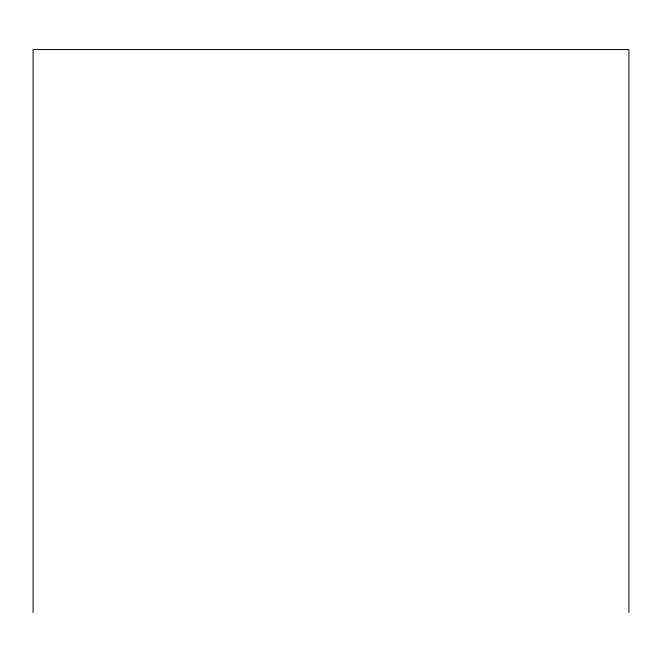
<?xml version="1.0" encoding="UTF-8"?>
<svg xmlns="http://www.w3.org/2000/svg" width="662" height="662" viewBox="0 0 662 662"><rect width="100%" height="100%" fill="white"/><g stroke="black" fill="none" stroke-linecap="round" stroke-linejoin="round"><path stroke-width="0.99" d="M628.9 612.441L628.9 49.559L33.1 49.559L33.1 612.441"/></g></svg>
